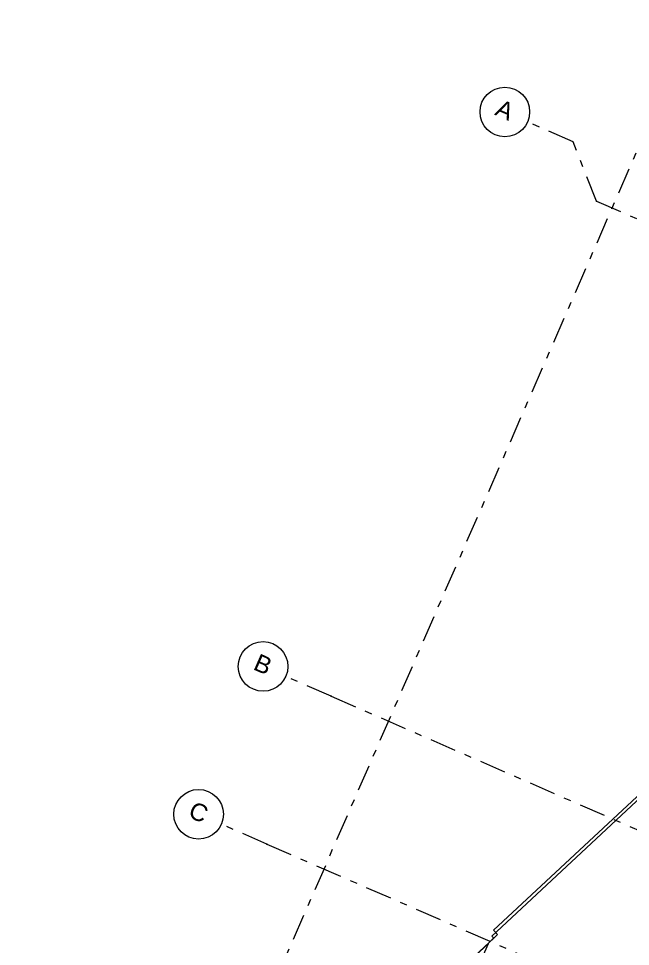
# Model space of a CAD drawing. Header units: millimetres. Extents: x -37281 to 954596, y -59787 to 956680.
# Drawn here: x 862511 to 874843, y 6371 to 25069 of the extents above; entities that cross this region are included whole.
import ezdxf
from ezdxf.enums import TextEntityAlignment as Align

# ---------------------------------------------------------------- set-up
doc = ezdxf.new("R2010")
doc.units = ezdxf.units.MM
doc.header["$MEASUREMENT"] = 0
doc.linetypes.add('Double Dashed', pattern=[1093.611073, 529.166651, -211.666656, 141.111112, -211.666656])
for name, color, linetype in [('A-15-MG_Structural_Grid', 7, 'Continuous'), ('A-20-M_Floor_Slab', 7, 'Continuous'), ('New_A-05-M_Gross_Int_Circulation', 7, 'Continuous')]:
    doc.layers.add(name, color=color, linetype=linetype)
doc.layers.add('A-15-MG_Structural_Grid_Pen_No__163', color=7, linetype='Continuous', lineweight=0, true_color=0x750077)
doc.layers.add('New_A-05-M_Gross_Int_Circulation_Pen_No__74', color=7, linetype='Continuous', lineweight=20, true_color=0x606060)
doc.layers.add('A-20-M_Floor_Slab_Pen_No__89', color=8, linetype='Continuous', lineweight=20)
doc.layers.add('New_ArchiCAD Zone Stamps_Pen_No__9', color=7, linetype='Continuous', lineweight=13)
doc.styles.add('GENERATED_STYLE_2', font='')
doc.styles.add('GENERATED_STYLE_3', font='')
doc.styles.add('GENERATED_STYLE_4', font='')
doc.styles.get('GENERATED_STYLE_2').set_extended_font_data('Arial', bold=True)
doc.styles.get('GENERATED_STYLE_3').set_extended_font_data('Arial')
doc.styles.get('GENERATED_STYLE_4').set_extended_font_data('Swis721 BT')

# ---------------------------------------------------------------- blocks, each defined once
blk = doc.blocks.new('Hub Circulation-Second_SF014_42_1', base_point=(876980, 5773))
at = {"layer": 'New_A-05-M_Gross_Int_Circulation_Pen_No__74', "linetype": 'Continuous'}
for p, q in [((875260, 9574), (872051, 6582)), ((872051, 6582), (872093, 6537)), ((872093, 6537), (871711, 6181))]:
    blk.add_line(p, q, dxfattribs=at)
at = {"layer": 'New_ArchiCAD Zone Stamps_Pen_No__9'}
for tag, height, style, p in [('ROOM_NAME', 250, 'GENERATED_STYLE_2', (875649, 7549)), ('zoneNameLine2', 250, 'GENERATED_STYLE_2', (875461, 7117)), ('ROOM_NUMBER', 200, 'GENERATED_STYLE_3', (875272, 6696)), ('measuredAreaCode', 200, 'GENERATED_STYLE_3', (875115, 6336)), ('ROOM_WALLS_PRM', 200, 'GENERATED_STYLE_3', (875423, 6202)), ('DUMMY_649', 200, 'GENERATED_STYLE_3', (876052, 5928)), ('DUMMY_650', 133, 'GENERATED_STYLE_3', (876331, 5821))]:
    blk.add_attdef(tag, text='', height=height, rotation=336.4404, dxfattribs=dict(at, style=style)).set_placement(p, align=Align.TOP_LEFT)
blk = doc.blocks.new('Slab_11_1', base_point=(868401, -1742))
at = {"layer": 'A-20-M_Floor_Slab_Pen_No__89', "linetype": 'Continuous', "flags": 128}
blk.add_lwpolyline([(868401, -1742), (871982, 6433), (871711, 6182), (872166, 6610), (872084, 6699), (879688, 13776), (879758, 13700), (882077, 15858), (882749, 15136), (883656, 17218), (917976, 2253), (910750, -14318), (907865, -13060), (905807, -17778), (876959, -5199), (878761, -1065), (876230, 39), (874326, -4326)], close=True, dxfattribs=at)
blk = doc.blocks.new('Standard grid marker_2')
at = {"layer": 'A-15-MG_Structural_Grid_Pen_No__163', "linetype": 'Double Dashed'}
for p, q in [((1000, 909), (0, 909)), ((1909, 0), (1000, 909)), ((1909, 0), (86140, 0))]:
    blk.add_line(p, q, dxfattribs=at)
at = {"layer": 'A-15-MG_Structural_Grid_Pen_No__163', "linetype": 'Continuous'}
blk.add_circle((-500, 909), 500, dxfattribs=at)
at = {"layer": 'A-15-MG_Structural_Grid_Pen_No__163', "linetype": 'Double Dashed'}
blk.add_point((1909, 0), dxfattribs=at)
at = {"layer": 'A-15-MG_Structural_Grid_Pen_No__163', "style": 'GENERATED_STYLE_4'}
for tag, p in [('AC_MarkerText_1_0', (-500, 952)), ('AC_MarkerText_1_1', (88549, 952))]:
    blk.add_attdef(tag, text='', height=350, rotation=360, dxfattribs=at).set_placement(p, align=Align.MIDDLE_CENTER)
blk = doc.blocks.new('Standard grid marker_3')
at = {"layer": 'A-15-MG_Structural_Grid_Pen_No__163', "linetype": 'Double Dashed'}
for q in [(0, 0), (74255, 0)]:
    blk.add_line((1000, 0), q, dxfattribs=at)
at = {"layer": 'A-15-MG_Structural_Grid_Pen_No__163', "linetype": 'Continuous'}
blk.add_circle((-500, 0), 500, dxfattribs=at)
at = {"layer": 'A-15-MG_Structural_Grid_Pen_No__163', "linetype": 'Double Dashed'}
blk.add_point((1000, 0), dxfattribs=at)
blk.add_point((1000, 0), dxfattribs=at)
at = {"layer": 'A-15-MG_Structural_Grid_Pen_No__163', "style": 'GENERATED_STYLE_4'}
for tag, p in [('AC_MarkerText_1_0', (-500, 43)), ('AC_MarkerText_1_1', (75755, 43))]:
    blk.add_attdef(tag, text='', height=350, rotation=360, dxfattribs=at).set_placement(p, align=Align.MIDDLE_CENTER)
blk = doc.blocks.new('Standard grid marker')
at = {"layer": 'A-15-MG_Structural_Grid_Pen_No__163', "linetype": 'Double Dashed'}
for p, q in [((1000, 0), (0, 0)), ((1000, 0), (29726, 0)), ((29726, 0), (30726, 0))]:
    blk.add_line(p, q, dxfattribs=at)
at = {"layer": 'A-15-MG_Structural_Grid_Pen_No__163', "linetype": 'Continuous'}
for centre in [(-500, 0), (31226, 0)]:
    blk.add_circle(centre, 500, dxfattribs=at)
at = {"layer": 'A-15-MG_Structural_Grid_Pen_No__163', "linetype": 'Double Dashed'}
for p in [(1000, 0), (1000, 0), (29726, 0), (29726, 0)]:
    blk.add_point(p, dxfattribs=at)
at = {"layer": 'A-15-MG_Structural_Grid_Pen_No__163', "style": 'GENERATED_STYLE_4'}
for tag, p in [('AC_MarkerText_1_0', (-500, 41)), ('AC_MarkerText_1_1', (31226, 41))]:
    blk.add_attdef(tag, text='', height=350, rotation=90, dxfattribs=at).set_placement(p, align=Align.MIDDLE_CENTER)

msp = doc.modelspace()

# ---------------------------------------------------------------- block references
at = {"layer": 'A-15-MG_Structural_Grid', "color": 8, "linetype": 'Continuous', "lineweight": 15}
ref = msp.add_blockref('Standard grid marker', (875650.7, 23952.4), dxfattribs=dict(at, zscale=1000, rotation=246.440411583993))
ref.add_attrib('AC_MarkerText_1', '1', dxfattribs={"layer": 'A-15-MG_Structural_Grid_Pen_No__163', "color": 216, "true_color": 0x750077, "height": 350, "rotation": 336.44041, "style": 'GENERATED_STYLE_4'}).set_placement((875850.6, 24451.9), align=Align.MIDDLE_CENTER)
ref.add_attrib('AC_MarkerText_1_1', '1', dxfattribs={"layer": 'A-15-MG_Structural_Grid_Pen_No__163', "color": 216, "true_color": 0x750077, "height": 350, "rotation": 336.44041, "style": 'GENERATED_STYLE_4'}).set_placement((863169.6, -4629.5), align=Align.MIDDLE_CENTER)
ref = msp.add_blockref('Standard grid marker_2', (872406.4, 22153.2), dxfattribs=dict(at, zscale=1000, rotation=336.440411583993))
ref.add_attrib('AC_MarkerText_1', 'A', dxfattribs={"layer": 'A-15-MG_Structural_Grid_Pen_No__163', "color": 216, "true_color": 0x750077, "height": 350, "rotation": 336.44041, "style": 'GENERATED_STYLE_4'}).set_placement((872311.4, 23229.8), align=Align.MIDDLE_CENTER)
ref = msp.add_blockref('Standard grid marker', (884817.2, 19955.4), dxfattribs=dict(at, zscale=1000, rotation=246.440411583993))
ref.add_attrib('AC_MarkerText_1', '2', dxfattribs={"layer": 'A-15-MG_Structural_Grid_Pen_No__163', "color": 216, "true_color": 0x750077, "height": 350, "rotation": 336.44041, "style": 'GENERATED_STYLE_4'}).set_placement((885017, 20454.9), align=Align.MIDDLE_CENTER)
ref.add_attrib('AC_MarkerText_1_1', '2', dxfattribs={"layer": 'A-15-MG_Structural_Grid_Pen_No__163', "color": 216, "true_color": 0x750077, "height": 350, "rotation": 336.44041, "style": 'GENERATED_STYLE_4'}).set_placement((872336.1, -8626.6), align=Align.MIDDLE_CENTER)
ref = msp.add_blockref('Standard grid marker', (886192.2, 19355.8), dxfattribs=dict(at, zscale=1000, rotation=246.440411583993))
ref.add_attrib('AC_MarkerText_1', '3', dxfattribs={"layer": 'A-15-MG_Structural_Grid_Pen_No__163', "color": 216, "true_color": 0x750077, "height": 350, "rotation": 336.44041, "style": 'GENERATED_STYLE_4'}).set_placement((886392, 19850.6), align=Align.MIDDLE_CENTER)
ref.add_attrib('AC_MarkerText_1_1', '3', dxfattribs={"layer": 'A-15-MG_Structural_Grid_Pen_No__163', "color": 216, "true_color": 0x750077, "height": 350, "rotation": 336.44041, "style": 'GENERATED_STYLE_4'}).set_placement((873711.1, -9230.8), align=Align.MIDDLE_CENTER)
ref = msp.add_blockref('Standard grid marker_3', (867897.8, 11813.5), dxfattribs=dict(at, zscale=1000, rotation=336.440411583993))
ref.add_attrib('AC_MarkerText_1', 'B', dxfattribs={"layer": 'A-15-MG_Structural_Grid_Pen_No__163', "color": 216, "true_color": 0x750077, "height": 350, "rotation": 336.44041, "style": 'GENERATED_STYLE_4'}).set_placement((867439.4, 12056.7), align=Align.MIDDLE_CENTER)
ref = msp.add_blockref('Standard grid marker_3', (866598.7, 8834.4), dxfattribs=dict(at, zscale=1000, rotation=336.440411583993))
ref.add_attrib('AC_MarkerText_1', 'C', dxfattribs={"layer": 'A-15-MG_Structural_Grid_Pen_No__163', "color": 216, "true_color": 0x750077, "height": 350, "rotation": 336.44041, "style": 'GENERATED_STYLE_4'}).set_placement((866140.4, 9077.9), align=Align.MIDDLE_CENTER)
at = {"layer": 'A-20-M_Floor_Slab', "color": 8, "linetype": 'Continuous', "lineweight": 20}
msp.add_blockref('Slab_11_1', (868400.7, -1742.5), dxfattribs=at)
at = {"layer": 'New_A-05-M_Gross_Int_Circulation', "linetype": 'Continuous'}
msp.add_blockref('Hub Circulation-Second_SF014_42_1', (876979.5, 5772.6), dxfattribs=at)

doc.saveas('drawing.dxf')
